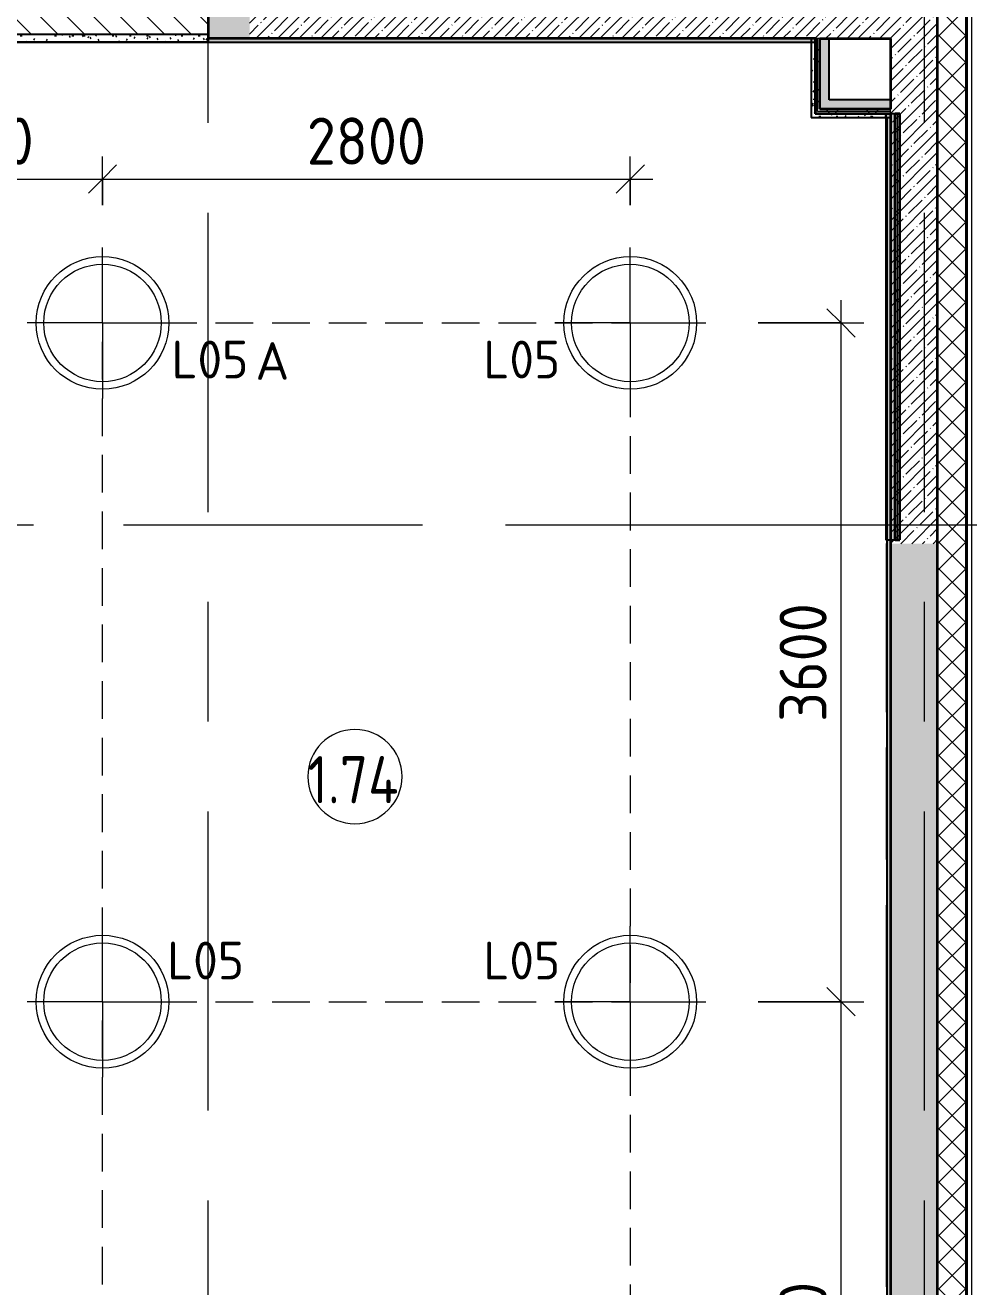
# Model space of a CAD drawing. Header units: millimetres. Extents: x 81425 to 274970, y -8553 to 29000.
# Drawn here: x 120240 to 125288, y 3759 to 10450 of the extents above; entities that cross this region are included whole.
import ezdxf

# ---------------------------------------------------------------- set-up
doc = ezdxf.new("R2010")
doc.units = ezdxf.units.MM
doc.linetypes.add('ADSK_Штрих_ш2 п1', pattern=[300, 200, -100])
doc.linetypes.add('Осевая', pattern=[3175, 635, -476.25, 1587.5, -476.25])
for name, color, linetype, lineweight in [('A-ANNO-DIMS', 7, 'Continuous', 9), ('A-ANNO-DIMS-100', 7, 'Continuous', 9), ('A-ANNO-NOTE', 7, 'Continuous', 9), ('A-AREA-IDEN', 7, 'Continuous', 9), ('A-DETL-2', 7, 'ADSK_Штрих_ш2 п1', 9), ('A-WALL', 7, 'Continuous', 9), ('E-LITE-EQPM-IDEN', 7, 'Continuous', 9), ('I-WALL', 7, 'Continuous', 9), ('Оси', 7, 'Continuous', 9), ('Оси-2', 7, 'Осевая', 9)]:
    doc.layers.add(name, color=color, linetype=linetype, lineweight=lineweight)
for name, color, linetype, lineweight, true_color in [('A-WALL-1', 7, 'Continuous', 35, 0x3c3c3c), ('A-WALL-2', 7, 'Continuous', 25, 0x3c3c3c), ('A-WALL-FNSH-1', 7, 'Continuous', 9, 0x3c3c3c), ('A-WALL-FNSH-2', 7, 'Continuous', 13, 0x3c3c3c), ('G-ANNO-TEXT-1', 1, 'Continuous', 9, 0xff0000)]:
    doc.layers.add(name, color=color, linetype=linetype, lineweight=lineweight, true_color=true_color)
doc.styles.add('GOST Common', font='GOST_Common.ttf', dxfattribs={"height": 200})
doc.styles.add('GOST Common_1', font='GOST_Common.ttf', dxfattribs={"width": 0.9, "height": 250})
doc.styles.add('ISOCPEUR', font='isocpeur.ttf', dxfattribs={"width": 0.9, "height": 250})
doc.styles.add('ISOCPEUR_1', font='isocpeur.ttf', dxfattribs={"height": 200})
doc.dimstyles.new('ISO-2_5_0_9К_БОЛЬШОЙ_1', dxfattribs={"dimscale": 304.8, "dimtxt": 248.995294, "dimasz": 0.492126, "dimexe": 0.393701, "dimexo": 0.984252, "dimgap": 0, "dimtad": 1, "dimdec": 0, "dimrnd": 10, "dimzin": 0, "dimdsep": 46, "dimtxsty": 'ISOCPEUR', "dimblk1": 'OBLIQUE', "dimblk2": 'OBLIQUE', "dimsah": 1, "dimcen": 0.09, "dimdle": 0.393701, "dimazin": 0, "dimtfac": 1, "dimtdec": 4, "dimtix": 1, "dimtmove": 0, "dimatfit": 3, "dimfxl": 1, "dimtvp": 1, "dimtolj": 1, "dimtzin": 0, "dimarcsym": 2})
pattern_1 = [(45, (0, 0), (-57.024626, 57.024626), []), (45, (57.025, 0), (-57.024626, 57.024626), [100.806, -20.161, 3.353, -16.808])]
pattern_2 = [(0, (0, 0), (121.92, 30.48), [10.058, -81.382, 10.058, -81.382, -487.68]), (0, (0, 0), (121.92, 30.48), [-182.88, 10.058, -172.822, 10.058, -81.382, -213.36]), (0, (0, 0), (121.92, 30.48), [-457.2, 10.058, -50.902, 10.058, -142.342]), (120, (45.72, 15.24), (-87.356454, 90.345817), [10.058, -81.382, 10.058, -81.382, -487.68]), (120, (45.72, 15.24), (-87.356454, 90.345817), [-182.88, 10.058, -172.822, 10.058, -81.382, -213.36]), (120, (45.72, 15.24), (-87.356454, 90.345817), [-457.2, 10.058, -50.902, 10.058, -142.342]), (240, (60.96, 76.2), (-34.563546, -120.825817), [10.058, -81.382, 10.058, -81.382, -487.68]), (240, (60.96, 76.2), (-34.563546, -120.825817), [-182.88, 10.058, -172.822, 10.058, -81.382, -213.36]), (240, (60.96, 76.2), (-34.563546, -120.825817), [-457.2, 10.058, -50.902, 10.058, -142.342])]
pattern_3 = [(45, (0, 0), (-106.06602, 106.06602), []), (135, (0, 0), (-106.06602, -106.06602), [])]

# ---------------------------------------------------------------- blocks, each defined once
blk = doc.blocks.new('DIMBLOCK81-План расстановки осветительного оборудования 1 этажа в осях 23-33')
at = {"layer": 'A-ANNO-DIMS-100'}
for p, q in [((119350, 9439.9), (119350, 9753.8)), ((120650, 9496.4), (120650, 9753.8)), ((119230, 9633.8), (120650, 9633.8)), ((119350, 9633.8), (119350, 9439.9)), ((120650, 9633.8), (120650, 9496.4))]:
    blk.add_line(p, q, dxfattribs=at)
at = {"layer": 'A-ANNO-DIMS-100', "lineweight": 20}
for p, q in [((119350, 9633.8), (119425, 9708.8)), ((120650, 9633.8), (120725, 9708.8)), ((119350, 9633.8), (119275, 9558.8)), ((120650, 9633.8), (120575, 9558.8))]:
    blk.add_line(p, q, dxfattribs=at)
at = {"layer": 'A-ANNO-DIMS-100', "color": 0, "insert": (119705.5, 9960.5), "char_height": 250, "width": 706.764, "attachment_point": 1, "line_spacing_factor": 1.149209, "style": 'ISOCPEUR'}
blk.add_mtext('1300', dxfattribs=at)
blk = doc.blocks.new('_Oblique')
at = {"color": 0, "linetype": 'ByBlock', "lineweight": -2}
blk.add_line((-0.5, -0.5), (0.5, 0.5), dxfattribs=at)
blk = doc.blocks.new('DIMBLOCK82-План расстановки осветительного оборудования 1 этажа в осях 23-33')
at = {"layer": 'A-ANNO-DIMS-100'}
for p, q in [((120650, 9496.4), (120650, 9753.8)), ((123450, 9496.4), (123450, 9753.8)), ((120650, 9633.8), (123570, 9633.8)), ((120650, 9633.8), (120650, 9496.4)), ((123450, 9633.8), (123450, 9496.4))]:
    blk.add_line(p, q, dxfattribs=at)
at = {"layer": 'A-ANNO-DIMS-100', "lineweight": 20}
for p, q in [((120650, 9633.8), (120725, 9708.8)), ((123450, 9633.8), (123525, 9708.8)), ((120650, 9633.8), (120575, 9558.8)), ((123450, 9633.8), (123375, 9558.8))]:
    blk.add_line(p, q, dxfattribs=at)
at = {"layer": 'A-ANNO-DIMS-100', "color": 0, "insert": (121734, 9960.5), "char_height": 250, "width": 758.478, "attachment_point": 1, "line_spacing_factor": 1.149209, "style": 'ISOCPEUR'}
blk.add_mtext('2800', dxfattribs=at)
blk = doc.blocks.new('DIMBLOCK83-План расстановки осветительного оборудования 1 этажа в осях 23-33')
at = {"layer": 'A-ANNO-DIMS-100', "lineweight": 20}
for p, q in [((124568.2, 5271), (124493.2, 5346)), ((124568.2, 5271), (124643.2, 5196)), ((124568.2, 1671), (124493.2, 1746)), ((124568.2, 1671), (124643.2, 1596))]:
    blk.add_line(p, q, dxfattribs=at)
at = {"layer": 'A-ANNO-DIMS-100'}
for p, q in [((124128.3, 5271), (124688.2, 5271)), ((124568.2, 5271), (124128.3, 5271)), ((124568.2, 1551), (124568.2, 5271)), ((124128.3, 1671), (124688.2, 1671)), ((124568.2, 1671), (124128.3, 1671))]:
    blk.add_line(p, q, dxfattribs=at)
at = {"layer": 'A-ANNO-DIMS-100', "color": 0, "insert": (124241.6, 3155), "char_height": 250, "width": 758.478, "attachment_point": 1, "rotation": 90, "line_spacing_factor": 1.149209, "style": 'ISOCPEUR'}
blk.add_mtext('3600', dxfattribs=at)
blk = doc.blocks.new('DIMBLOCK84-План расстановки осветительного оборудования 1 этажа в осях 23-33')
at = {"layer": 'A-ANNO-DIMS-100'}
for p, q in [((124568.2, 5271), (124568.2, 8991)), ((124128.3, 8871), (124688.2, 8871)), ((124568.2, 8871), (124128.3, 8871)), ((124128.3, 5271), (124688.2, 5271)), ((124568.2, 5271), (124128.3, 5271))]:
    blk.add_line(p, q, dxfattribs=at)
at = {"layer": 'A-ANNO-DIMS-100', "lineweight": 20}
for p, q in [((124568.2, 8871), (124493.2, 8946)), ((124568.2, 8871), (124643.2, 8796)), ((124568.2, 5271), (124493.2, 5346)), ((124568.2, 5271), (124643.2, 5196))]:
    blk.add_line(p, q, dxfattribs=at)
at = {"layer": 'A-ANNO-DIMS-100', "color": 0, "insert": (124241.6, 6755), "char_height": 250, "width": 758.478, "attachment_point": 1, "rotation": 90, "line_spacing_factor": 1.149209, "style": 'ISOCPEUR'}
blk.add_mtext('3600', dxfattribs=at)
blk = doc.blocks.new('Марка_Помещения - Номер-25198446-План расстановки осветительного оборудования 1 этажа в осях 23-33')
at = {"layer": 'A-AREA-IDEN'}
for start, end in [(360, 180), (180, 360)]:
    blk.add_arc((0, 0), 2.5, start, end, dxfattribs=at)

msp = doc.modelspace()

# ---------------------------------------------------------------- hatches: boundary and pattern name
at = {"layer": 'A-WALL'}
h = msp.add_hatch(dxfattribs=at)
h.set_pattern_fill('FP_4', color=256, style=0, pattern_type=2)
h.set_pattern_definition([(45, (0, 0), (-70.71068, 70.71068), []), (135, (0, 0), (-70.71068, -70.71068), [])])
h.paths.add_polyline_path([(125080, -250), (125230, -250), (125230, 21400), (125080, 21400), (125080, -100)])
at = {"layer": 'I-WALL'}
h = msp.add_hatch(dxfattribs=at)
h.set_pattern_fill('FP_1', color=256, style=0, pattern_type=2)
h.set_pattern_definition(pattern_1)
h.paths.add_polyline_path([(121430, 10380), (121430, 13400), (121210, 13400), (121210, 10380)])
h.paths.add_polyline_path([(121222, 13900), (121430, 13900), (121430, 18600), (121210, 18600), (121210, 13900)])
h = msp.add_hatch(dxfattribs=at)
h.set_pattern_fill('FP_3', color=256, style=0, pattern_type=2)
h.set_pattern_definition([(135, (0, 0), (-70.71068, -70.71068), [])])
h.paths.add_polyline_path([(121210, 10400), (121210, 10600), (119330, 10600), (119330, 10400), (120450.8, 10400)])
h.paths.add_polyline_path([(111130.6, 10400), (111930, 10400), (111930, 10600), (107350, 10600), (107350, 10400), (110150, 10400)])
h = msp.add_hatch(dxfattribs=at)
h.set_pattern_fill('FP_1', color=256, style=0, pattern_type=2)
h.set_pattern_definition(pattern_1)
h.paths.add_polyline_path([(124830, 10380), (125080, 10380), (125080, 10600), (121430, 10600), (121430, 10380), (124778, 10380)])
h = msp.add_hatch(dxfattribs=at)
h.set_pattern_fill('FP_38', color=256, style=0, pattern_type=2)
h.set_pattern_definition(pattern_2)
h.paths.add_polyline_path([(121210, 10360), (121210, 10400), (119350, 10400), (119351, 10360), (120450.8, 10360)])
h = msp.add_hatch(dxfattribs=at)
h.set_pattern_fill('FP_38', color=256, style=0, pattern_type=2)
h.set_pattern_definition(pattern_2)
h.paths.add_polyline_path([(124430, 10360), (124430, 10380), (121210, 10380), (121210, 10360), (121782.2, 10360)])
h = msp.add_hatch(dxfattribs=at)
h.set_pattern_fill('FP_38', color=256, style=0, pattern_type=2)
h.set_pattern_definition(pattern_2)
h.paths.add_polyline_path([(124430, 9980), (124430, 10380), (124410, 10380), (124410, 9980)])
h = msp.add_hatch(dxfattribs=at)
h.set_pattern_fill('FP_42', color=256, style=0, pattern_type=2)
h.set_pattern_definition(pattern_3)
h.paths.add_polyline_path([(124442.5, 9980), (124442.5, 10380), (124430, 10380), (124430, 9980)])
h = msp.add_hatch(dxfattribs=at)
h.set_pattern_fill('FP_42', color=256, style=0, pattern_type=2)
h.set_pattern_definition(pattern_3)
h.paths.add_polyline_path([(124442.5, 9992.5), (124455, 9992.5), (124455, 10380), (124442.5, 10380)])
for points in [[(124505, 10005), (124505, 10380), (124455, 10380), (124455, 10005)], [(124830, 10005), (124830, 10055), (124505, 10055), (124505, 10005), (124778, 10005)], [(124855, 7721), (124855, 9980), (124805, 9980), (124805, 7721)]]:
    msp.add_hatch(color=256, dxfattribs=at).paths.add_polyline_path(points)
h = msp.add_hatch(dxfattribs=at)
h.set_pattern_fill('FP_1', color=256, style=0, pattern_type=2)
h.set_pattern_definition(pattern_1)
h.paths.add_polyline_path([(125080, 7700), (125080, 10380), (124830, 10380), (124830, 7700)])
h = msp.add_hatch(dxfattribs=at)
h.set_pattern_fill('FP_38', color=256, style=0, pattern_type=2)
h.set_pattern_definition(pattern_2)
h.paths.add_polyline_path([(124445.1, 9960), (124810, 9960), (124810, 9980), (124410, 9980), (124410, 9960)])
h = msp.add_hatch(dxfattribs=at)
h.set_pattern_fill('FP_42', color=256, style=0, pattern_type=2)
h.set_pattern_definition(pattern_3)
h.paths.add_polyline_path([(124810, 9980), (124830, 9980), (124830, 9992.5), (124442.5, 9992.5), (124442.5, 9980), (124805, 9980)])
h = msp.add_hatch(dxfattribs=at)
h.set_pattern_fill('FP_42', color=256, style=0, pattern_type=2)
h.set_pattern_definition(pattern_3)
h.paths.add_polyline_path([(124455, 9992.5), (124830, 9992.5), (124830, 10005), (124455, 10005)])
h = msp.add_hatch(dxfattribs=at)
h.set_pattern_fill('FP_38', color=256, style=0, pattern_type=2)
h.set_pattern_definition(pattern_2)
h.paths.add_polyline_path([(124810, 160), (124830, 160), (124830, 9980), (124810, 9980), (124810, 2656.2)])
h = msp.add_hatch(dxfattribs=at)
h.set_pattern_fill('FP_42', color=256, style=0, pattern_type=2)
h.set_pattern_definition(pattern_3)
h.paths.add_polyline_path([(124867.5, 7721), (124867.5, 9980), (124855, 9980), (124855, 7721)])
h = msp.add_hatch(dxfattribs=at)
h.set_pattern_fill('FP_42', color=256, style=0, pattern_type=2)
h.set_pattern_definition(pattern_3)
h.paths.add_polyline_path([(124880, 7721), (124880, 9980), (124867.5, 9980), (124867.5, 7721)])
h = msp.add_hatch(dxfattribs=at)
h.set_pattern_fill('FP_1', color=256, style=0, pattern_type=2)
h.set_pattern_definition(pattern_1)
h.paths.add_polyline_path([(125080, -100), (125080, 7700), (124830, 7700), (124830, -100)])

# ---------------------------------------------------------------- linework, layer by layer
at = {"layer": 'A-ANNO-NOTE'}
for p, q in [((120650, 8871), (120650, 9271)), ((123450, 8871), (123450, 9271)), ((120650, 8871), (120250, 8871)), ((120650, 8871), (120650, 8471)), ((120650, 8871), (121050, 8871)), ((123450, 8871), (123050, 8871)), ((123450, 8871), (123450, 8471)), ((123450, 8871), (123850, 8871)), ((120650, 5271), (120650, 5671)), ((123450, 5271), (123450, 5671)), ((120650, 5271), (120250, 5271)), ((120650, 5271), (120650, 4871)), ((120650, 5271), (121050, 5271)), ((123450, 5271), (123050, 5271)), ((123450, 5271), (123450, 4871)), ((123450, 5271), (123850, 5271))]:
    msp.add_line(p, q, dxfattribs=at)
for centre, radius in [((120650, 8871), 352), ((120650, 8871), 311.5), ((123450, 8871), 352), ((123450, 8871), 311.5), ((120650, 5271), 352), ((123450, 5271), 352), ((120650, 5271), 311.5), ((123450, 5271), 311.5)]:
    msp.add_circle(centre, radius, dxfattribs=at)
at = {"layer": 'A-DETL-2'}
for p, q in [((120650, 8871), (123450, 8871)), ((120650, 1671), (120650, 8871)), ((123450, 8871), (123450, 1671)), ((120650, 5271), (123450, 5271))]:
    msp.add_line(p, q, dxfattribs=at)
at = {"layer": 'A-WALL'}
for p, q in [((125230, -250), (125230, 21400)), ((125260, 11722), (125260, -280)), ((124455, 10380), (124430, 10380)), ((124442.5, 9992.5), (124442.5, 10380)), ((124830, 9992.5), (124442.5, 9992.5)), ((124830, 9980), (124830, 10005)), ((124867.5, 7721), (124867.5, 9980))]:
    msp.add_line(p, q, dxfattribs=at)
at = {"layer": 'A-WALL-1'}
for p, q in [((125080, -100), (125080, 21400)), ((121210, 13400), (121210, 10380)), ((124430, 10380), (121210, 10380)), ((124430, 10380), (124430, 9980)), ((124455, 10380), (124830, 10380)), ((124455, 10005), (124455, 10380)), ((124830, 10380), (124830, 10005)), ((124830, 9980), (124430, 9980)), ((124830, 10005), (124455, 10005)), ((124830, 9980), (124830, 150)), ((124880, 9980), (124855, 9980)), ((124855, 7721), (124855, 9980)), ((124880, 7721), (124880, 9980)), ((124855, 7721), (124880, 7721))]:
    msp.add_line(p, q, dxfattribs=at)
at = {"layer": 'A-WALL-2'}
for p, q in [((121210, 10400), (119330, 10400)), ((121210, 10360), (121210, 10400)), ((121210, 10380), (121210, 10360)), ((124410, 10380), (124410, 9960)), ((124505, 10055), (124505, 10380)), ((121210, 10360), (119350, 10360)), ((121210, 10360), (124430, 10360)), ((124830, 10055), (124505, 10055)), ((124805, 9980), (124805, 7721)), ((124855, 9980), (124830, 9980)), ((124410, 9960), (124810, 9960)), ((124810, 9960), (124810, 160)), ((124805, 7721), (124855, 7721))]:
    msp.add_line(p, q, dxfattribs=at)
at = {"layer": 'A-WALL-FNSH-1'}
msp.add_line((125238, -258), (125238, 21400), dxfattribs=at)
at = {"layer": 'A-WALL-FNSH-2'}
for p, q in [((125233, -253), (125233, 21400)), ((119351, 10359), (124405.5, 10359)), ((124405.5, 10360), (121210, 10360)), ((124405.5, 10359), (124405.5, 10360)), ((124410, 10359.5), (124409, 10359.5)), ((124409, 10359.5), (124409, 9959)), ((124409, 9959), (124830, 9959)), ((124830, 9960), (124810, 9960)), ((124810, 6025.3), (124809, 6025.3)), ((124809, 6025.3), (124809, 5783.6)), ((124809, 5783.6), (124810, 5783.6))]:
    msp.add_line(p, q, dxfattribs=at)
at = {"layer": 'I-WALL'}
for p, q in [((124809, 7700.8), (124810, 7700.8)), ((124809, 6807.4), (124809, 7700.8)), ((124810, 7667.9), (124809, 7667.9)), ((124810, 7546.3), (124809, 7546.3)), ((124809, 7518.8), (124810, 7518.8)), ((124810, 7487.6), (124809, 7487.6)), ((124810, 7487.2), (124809, 7487.2)), ((124809, 7277.5), (124810, 7277.5)), ((124810, 7149.9), (124809, 7149.9)), ((124809, 7142.1), (124810, 7142.1)), ((124810, 7125.2), (124809, 7125.2)), ((124810, 7091.4), (124809, 7091.4)), ((124809, 7074.4), (124810, 7074.4)), ((124810, 7049.9), (124809, 7049.9)), ((124810, 7025.3), (124809, 7025.3)), ((124810, 7008.4), (124809, 7008.4)), ((124809, 7003), (124810, 7003)), ((124810, 6974.5), (124809, 6974.5)), ((124810, 6949.9), (124809, 6949.9)), ((124809, 6828.1), (124810, 6828.1)), ((124809, 6815.4), (124810, 6815.4)), ((124809, 6647), (124810, 6647)), ((124809, 6620), (124810, 6620)), ((124809, 6025.3), (124809, 6620)), ((124809, 6485.9), (124810, 6485.9)), ((124810, 6422.7), (124809, 6422.7)), ((124809, 6417.3), (124810, 6417.3)), ((124810, 6329.7), (124809, 6329.7)), ((124809, 6302.2), (124810, 6302.2)), ((124810, 6242.3), (124809, 6242.3)), ((124809, 6241.9), (124810, 6241.9)), ((124809, 6224.7), (124810, 6224.7)), ((124810, 6149.6), (124809, 6149.6)), ((124809, 6032.3), (124810, 6032.3)), ((124809, 6028.4), (124810, 6028.4)), ((124810, 5939.5), (124809, 5939.5)), ((124810, 5914.8), (124809, 5914.8)), ((124810, 5881), (124809, 5881)), ((124810, 5864), (124809, 5864)), ((124810, 5839.5), (124809, 5839.5)), ((124810, 5814.9), (124809, 5814.9)), ((124810, 5798), (124809, 5798)), ((124809, 5106.7), (124809, 5783.6)), ((124810, 5764.1), (124809, 5764.1)), ((124809, 5757.7), (124810, 5757.7)), ((124809, 5753.2), (124810, 5753.2)), ((124810, 5739.5), (124809, 5739.5)), ((124809, 5582.8), (124810, 5582.8)), ((124809, 5570.1), (124810, 5570.1)), ((124809, 5401.7), (124810, 5401.7)), ((124809, 5224.9), (124810, 5224.9)), ((124809, 4036.7), (124809, 5224.9)), ((124809, 5187.8), (124810, 5187.8)), ((124809, 5137.1), (124810, 5137.1)), ((124810, 5106.7), (124809, 5106.7)), ((124809, 5086.4), (124810, 5086.4)), ((124809, 5079.3), (124810, 5079.3)), ((124809, 5035.7), (124810, 5035.7)), ((124809, 4985), (124810, 4985)), ((124809, 4949.1), (124810, 4949.1)), ((124810, 4921.7), (124809, 4921.7)), ((124810, 4741.4), (124809, 4741.4)), ((124809, 4741), (124810, 4741)), ((124809, 4636), (124810, 4636)), ((124810, 4575.7), (124809, 4575.7)), ((124810, 4551.1), (124809, 4551.1)), ((124810, 4531.3), (124809, 4531.3)), ((124810, 4517.2), (124809, 4517.2)), ((124810, 4500.3), (124809, 4500.3)), ((124810, 4475.7), (124809, 4475.7)), ((124810, 4451.2), (124809, 4451.2)), ((124809, 4449.3), (124810, 4449.3)), ((124810, 4434.2), (124809, 4434.2)), ((124809, 4432.8), (124810, 4432.8)), ((124809, 4422.8), (124810, 4422.8)), ((124809, 4421.8), (124810, 4421.8)), ((124810, 4400.4), (124809, 4400.4)), ((124810, 4375.7), (124809, 4375.7)), ((124809, 4256.8), (124810, 4256.8)), ((124810, 4243.9), (124809, 4243.9)), ((124809, 4105.3), (124810, 4105.3)), ((124810, 4094.6), (124809, 4094.6)), ((124809, 4081.9), (124810, 4081.9)), ((124809, 4069.2), (124810, 4069.2)), ((124810, 4036.7), (124809, 4036.7)), ((124809, 4036), (124810, 4036)), ((124809, 3769), (124809, 4036)), ((124809, 3948.8), (124810, 3948.8)), ((124809, 3900.7), (124810, 3900.7)), ((124810, 3844.1), (124809, 3844.1)), ((124809, 3769), (124810, 3769))]:
    msp.add_line(p, q, dxfattribs=at)
at = {"layer": 'I-WALL', "flags": 128}
for points in [[(124809, 5026.6), (124809, 5038.3), (124809, 5050.8), (124809, 5063.5), (124809, 5076), (124809, 5087.7), (124809, 5098.4), (124809, 5107.4), (124809, 5114.5), (124809, 5119.5), (124809, 5122), (124809, 5122.1), (124809, 5119.7), (124809, 5114.9), (124809, 5107.9), (124809, 5098.9), (124809, 5088.4)], [(124809, 4975.1), (124809, 4985.6), (124809, 4997.2), (124809, 5009.4), (124809, 5021.9), (124809, 5034.2), (124809, 5046.1), (124809, 5057.2), (124809, 5067), (124809, 5075.4), (124809, 5082), (124809, 5086.7), (124809, 5089.4), (124809, 5089.9), (124809, 5088.2), (124809, 5084.3), (124809, 5078.5), (124809, 5070.8), (124809, 5061.6)], [(124809, 5088.4), (124809, 5076.6), (124809, 5064.2), (124809, 5051.5), (124809, 5039), (124809, 5027.2), (124809, 5016.6), (124809, 5007.5), (124809, 5000.4), (124809, 4995.5), (124809, 4992.9), (124809, 4992.9), (124809, 4995.3), (124809, 5000.1), (124809, 5007.1), (124809, 5016), (124809, 5026.6)], [(124809, 5061.6), (124809, 5051), (124809, 5039.5), (124809, 5027.3), (124809, 5014.8), (124809, 5002.4), (124809, 4990.5), (124809, 4979.5), (124809, 4969.6), (124809, 4961.3), (124809, 4954.6), (124809, 4949.9), (124809, 4947.3), (124809, 4946.8), (124809, 4948.5), (124809, 4952.3), (124809, 4958.2), (124809, 4965.8), (124809, 4975.1)], [(124809, 4947.8), (124809, 4955.8), (124809, 4964.4), (124809, 4973.6), (124809, 4982.9), (124809, 4992.2), (124809, 5001.1), (124809, 5009.4), (124809, 5016.8), (124809, 5023.1), (124809, 5028.1), (124809, 5031.6), (124809, 5033.6), (124809, 5033.9), (124809, 5032.7), (124809, 5029.8), (124809, 5025.4), (124809, 5019.7), (124809, 5012.7)], [(124809, 5012.7), (124809, 5004.8), (124809, 4996.1), (124809, 4987), (124809, 4977.6), (124809, 4968.4), (124809, 4959.4), (124809, 4951.2), (124809, 4943.8), (124809, 4937.5), (124809, 4932.5), (124809, 4929), (124809, 4927), (124809, 4926.6), (124809, 4927.9), (124809, 4930.8), (124809, 4935.2), (124809, 4940.9), (124809, 4947.8)], [(124809, 4864.4), (124809, 4879.5), (124809, 4895.8), (124809, 4912.7), (124809, 4929.7), (124809, 4946.1), (124809, 4961.4), (124809, 4975.1), (124809, 4986.7), (124809, 4995.8), (124809, 5002.2), (124809, 5005.5), (124809, 5005.7), (124809, 5002.8), (124809, 4996.8), (124809, 4988), (124809, 4976.7), (124809, 4963.3)], [(124809, 4934.1), (124809, 4938.5), (124809, 4943.3), (124809, 4948.3), (124809, 4953.4), (124809, 4958.4), (124809, 4963.2), (124809, 4967.7), (124809, 4971.6), (124809, 4974.9), (124809, 4977.5), (124809, 4979.3), (124809, 4980.2), (124809, 4980.3), (124809, 4979.4), (124809, 4977.7), (124809, 4975.2), (124809, 4972), (124809, 4968.1)], [(124809, 4968.1), (124809, 4963.8), (124809, 4959), (124809, 4954), (124809, 4948.9), (124809, 4943.9), (124809, 4939), (124809, 4934.6), (124809, 4930.7), (124809, 4927.4), (124809, 4924.8), (124809, 4923), (124809, 4922.1), (124809, 4922), (124809, 4922.8), (124809, 4924.5), (124809, 4927), (124809, 4930.3), (124809, 4934.1)], [(124809, 4963.3), (124809, 4948.1), (124809, 4931.8), (124809, 4914.9), (124809, 4898), (124809, 4881.5), (124809, 4866.2), (124809, 4852.5), (124809, 4840.9), (124809, 4831.8), (124809, 4825.5), (124809, 4822.2), (124809, 4822), (124809, 4824.9), (124809, 4830.8), (124809, 4839.6), (124809, 4850.9), (124809, 4864.4)], [(124809, 4923), (124809, 4925.8), (124809, 4928.8), (124809, 4931.9), (124809, 4935), (124809, 4938.1), (124809, 4940.9), (124809, 4943.4), (124809, 4945.6), (124809, 4947.3), (124809, 4948.5), (124809, 4949.2), (124809, 4949.2), (124809, 4948.7), (124809, 4947.7), (124809, 4946.1), (124809, 4944), (124809, 4941.5)], [(124809, 4941.5), (124809, 4938.7), (124809, 4935.7), (124809, 4932.6), (124809, 4929.5), (124809, 4926.5), (124809, 4923.6), (124809, 4921.1), (124809, 4918.9), (124809, 4917.2), (124809, 4916), (124809, 4915.4), (124809, 4915.3), (124809, 4915.8), (124809, 4916.9), (124809, 4918.5), (124809, 4920.5), (124809, 4923)], [(124809, 4841.8), (124809, 4845.4), (124809, 4849.2), (124809, 4853.2), (124809, 4857.3), (124809, 4861.4), (124809, 4865.3), (124809, 4868.9), (124809, 4872.1), (124809, 4874.8), (124809, 4876.9), (124809, 4878.4), (124809, 4879.2), (124809, 4879.3), (124809, 4878.6), (124809, 4877.3), (124809, 4875.3), (124809, 4872.7), (124809, 4869.6)], [(124809, 4869.6), (124809, 4866.1), (124809, 4862.3), (124809, 4858.3), (124809, 4854.2), (124809, 4850.1), (124809, 4846.2), (124809, 4842.6), (124809, 4839.4), (124809, 4836.7), (124809, 4834.6), (124809, 4833.1), (124809, 4832.3), (124809, 4832.2), (124809, 4832.9), (124809, 4834.2), (124809, 4836.2), (124809, 4838.7), (124809, 4841.8)], [(124809, 4755.1), (124809, 4766.8), (124809, 4779.3), (124809, 4792), (124809, 4804.5), (124809, 4816.3), (124809, 4826.9), (124809, 4835.9), (124809, 4843), (124809, 4848), (124809, 4850.5), (124809, 4850.6), (124809, 4848.2), (124809, 4843.4), (124809, 4836.4), (124809, 4827.4), (124809, 4816.9)], [(124809, 4816.9), (124809, 4805.2), (124809, 4792.7), (124809, 4780), (124809, 4767.5), (124809, 4755.7), (124809, 4745.1), (124809, 4736), (124809, 4728.9), (124809, 4724), (124809, 4721.4), (124809, 4721.4), (124809, 4723.8), (124809, 4728.6), (124809, 4735.6), (124809, 4744.5), (124809, 4755.1)], [(124809, 4592.9), (124809, 4611.4), (124809, 4631.4), (124809, 4652.2), (124809, 4673.1), (124809, 4693.3), (124809, 4712.3), (124809, 4729.2), (124809, 4743.7), (124809, 4755.1), (124809, 4763.1), (124809, 4767.4), (124809, 4767.8), (124809, 4764.4), (124809, 4757.3), (124809, 4746.7), (124809, 4732.9), (124809, 4716.5)], [(124809, 4716.5), (124809, 4698), (124809, 4678), (124809, 4657.2), (124809, 4636.3), (124809, 4616), (124809, 4597.1), (124809, 4580.1), (124809, 4565.7), (124809, 4554.3), (124809, 4546.3), (124809, 4542), (124809, 4541.5), (124809, 4544.9), (124809, 4552.1), (124809, 4562.7), (124809, 4576.5), (124809, 4592.9)]]:
    msp.add_lwpolyline(points, dxfattribs=at)
at = {"layer": 'I-WALL'}
for points, knots in [([(124809, 7700.8), (124809, 7522), (124809, 7477.9), (124809, 7270.9), (124809, 7142.1)], [-5.139173, -5.139173, -5.139173, -5.139173, -2.617751, 0, 0, 0, 0]), ([(124809, 6620), (124809, 6473.9), (124809, 6362.7), (124809, 6272.9), (124809, 6144), (124809, 6086.6), (124809, 6028.4)], [-2.688977, -2.688977, -2.688977, -2.688977, -1.942835, -1.191311, -0.524464, 0, 0, 0, 0]), ([(124809, 6149.6), (124809, 6186.9), (124809, 6222.5), (124809, 6317.9), (124809, 6366.5), (124809, 6402.9), (124809, 6485.9)], [-1.618625, -1.618625, -1.618625, -1.618625, -1.25295, -0.819442, -0.382944, 0, 0, 0, 0]), ([(124809, 6485.9), (124809, 6402.9), (124809, 6366.5), (124809, 6317.9), (124809, 6222.5), (124809, 6186.9), (124809, 6149.6)], [0, 0, 0, 0, 0.382944, 0.819442, 1.25295, 1.618625, 1.618625, 1.618625, 1.618625]), ([(124809, 6417.3), (124809, 6360.3), (124809, 6341.9), (124809, 6285), (124809, 6250.4), (124809, 6224.7)], [-1.001889, -1.001889, -1.001889, -1.001889, -0.668879, -0.322024, 0, 0, 0, 0]), ([(124809, 6224.7), (124809, 6250.4), (124809, 6285), (124809, 6341.9), (124809, 6360.3), (124809, 6417.3)], [0, 0, 0, 0, 0.322024, 0.668879, 1.001889, 1.001889, 1.001889, 1.001889]), ([(124809, 4636), (124809, 4526.7), (124809, 4468.4), (124809, 4364.8), (124809, 4282.3), (124809, 4243.9)], [0, 0, 0, 0, 0.787044, 1.615544, 2.248132, 2.248132, 2.248132, 2.248132]), ([(124809, 4105.3), (124809, 4022.3), (124809, 3985.9), (124809, 3937.3), (124809, 3841.9), (124809, 3806.3), (124809, 3769)], [0, 0, 0, 0, 0.382944, 0.819442, 1.25295, 1.618625, 1.618625, 1.618625, 1.618625]), ([(124809, 3759), (124809, 3796.3), (124809, 3831.8), (124809, 3927), (124809, 3975.4), (124809, 4011.8), (124809, 4094.6)], [-1.618625, -1.618625, -1.618625, -1.618625, -1.25295, -0.819442, -0.382944, 0, 0, 0, 0]), ([(124809, 3844.1), (124809, 3869.8), (124809, 3904.4), (124809, 3961.4), (124809, 3979.7), (124809, 4036.7)], [0, 0, 0, 0, 0.322024, 0.668879, 1.001889, 1.001889, 1.001889, 1.001889]), ([(124809, 4036), (124809, 3979.2), (124809, 3960.9), (124809, 3904.2), (124809, 3869.7), (124809, 3844.1)], [-1.001889, -1.001889, -1.001889, -1.001889, -0.668879, -0.322024, 0, 0, 0, 0])]:
    msp.add_open_spline(points, degree=3, knots=knots, dxfattribs=at)
at = {"layer": 'Оси'}
msp.add_line((122788, 7800), (125288, 7800), dxfattribs=at)
at = {"layer": 'Оси-2'}
for p, q in [((121210, 406.8), (121210, 19415.1)), ((125010, 406.8), (125010, 19415.1)), ((84724.5, 7800), (122788, 7800))]:
    msp.add_line(p, q, dxfattribs=at)

# ---------------------------------------------------------------- block references
at = {"layer": 'A-AREA-IDEN', "xscale": 99.99999999999993, "yscale": 99.99999999999993, "zscale": 99.99999999999993}
msp.add_blockref('Марка_Помещения - Номер-25198446-План расстановки осветительного оборудования 1 этажа в осях 23-33', (121989.2, 6465), dxfattribs=at)

# ---------------------------------------------------------------- texts
at = {"layer": 'A-AREA-IDEN', "insert": (121738.3, 6573.5), "char_height": 250, "width": 627.721, "attachment_point": 1, "style": 'GOST Common_1'}
msp.add_mtext('1.74', dxfattribs=at)
at = {"layer": 'E-LITE-EQPM-IDEN', "char_height": 200, "width": 529.114, "attachment_point": 1, "style": 'GOST Common'}
for insert in [(121016.6, 8777), (122671.1, 8777), (120993.6, 5589.4), (122671.1, 5589.4)]:
    msp.add_mtext('L05', dxfattribs=dict(at, insert=insert))
at = {"layer": 'G-ANNO-TEXT-1', "insert": (121461.2, 8769.5), "char_height": 200, "width": 224.472, "attachment_point": 1, "style": 'ISOCPEUR_1'}
msp.add_mtext('\\fISOCPEUR|b0|i0|c204|p34|;А', dxfattribs=at)

# ---------------------------------------------------------------- dimensions: what is measured, and where the dimension line sits
at = {"layer": 'A-ANNO-DIMS'}
for base, p1, p2, override, picture, middle in [((120650, 9633.8), (119350, 9739.9), (120650, 9196.4), {"dimpost": '<>', "dimfxl": 1409.052573}, 'DIMBLOCK81-План расстановки осветительного оборудования 1 этажа в осях 23-33', (120000, 9758.8)), ((123450, 9633.8), (120650, 9196.4), (123450, 9196.4), {"dimpost": '<>', "dimfxl": 2800}, 'DIMBLOCK82-План расстановки осветительного оборудования 1 этажа в осях 23-33', (122050, 9758.8))]:
    dim = msp.add_linear_dim(base=base, p1=p1, p2=p2, dimstyle='ISO-2_5_0_9К_БОЛЬШОЙ_1', override=override, dxfattribs=at)
    dim.commit()
    dim.dimension.update_dxf_attribs({"geometry": picture, "text_midpoint": middle})
for base, p1, p2, picture, middle in [((124568.2, 8871), (123828.3, 5271), (123828.3, 8871), 'DIMBLOCK84-План расстановки осветительного оборудования 1 этажа в осях 23-33', (124443.2, 7071)), ((124568.2, 5271), (123828.3, 1671), (123828.3, 5271), 'DIMBLOCK83-План расстановки осветительного оборудования 1 этажа в осях 23-33', (124443.2, 3471))]:
    dim = msp.add_linear_dim(base=base, p1=p1, p2=p2, angle=90, dimstyle='ISO-2_5_0_9К_БОЛЬШОЙ_1', override={"dimpost": '<>', "dimfxl": 3600}, dxfattribs=at)
    dim.commit()
    dim.dimension.update_dxf_attribs({"geometry": picture, "text_midpoint": middle})

doc.saveas('drawing.dxf')
